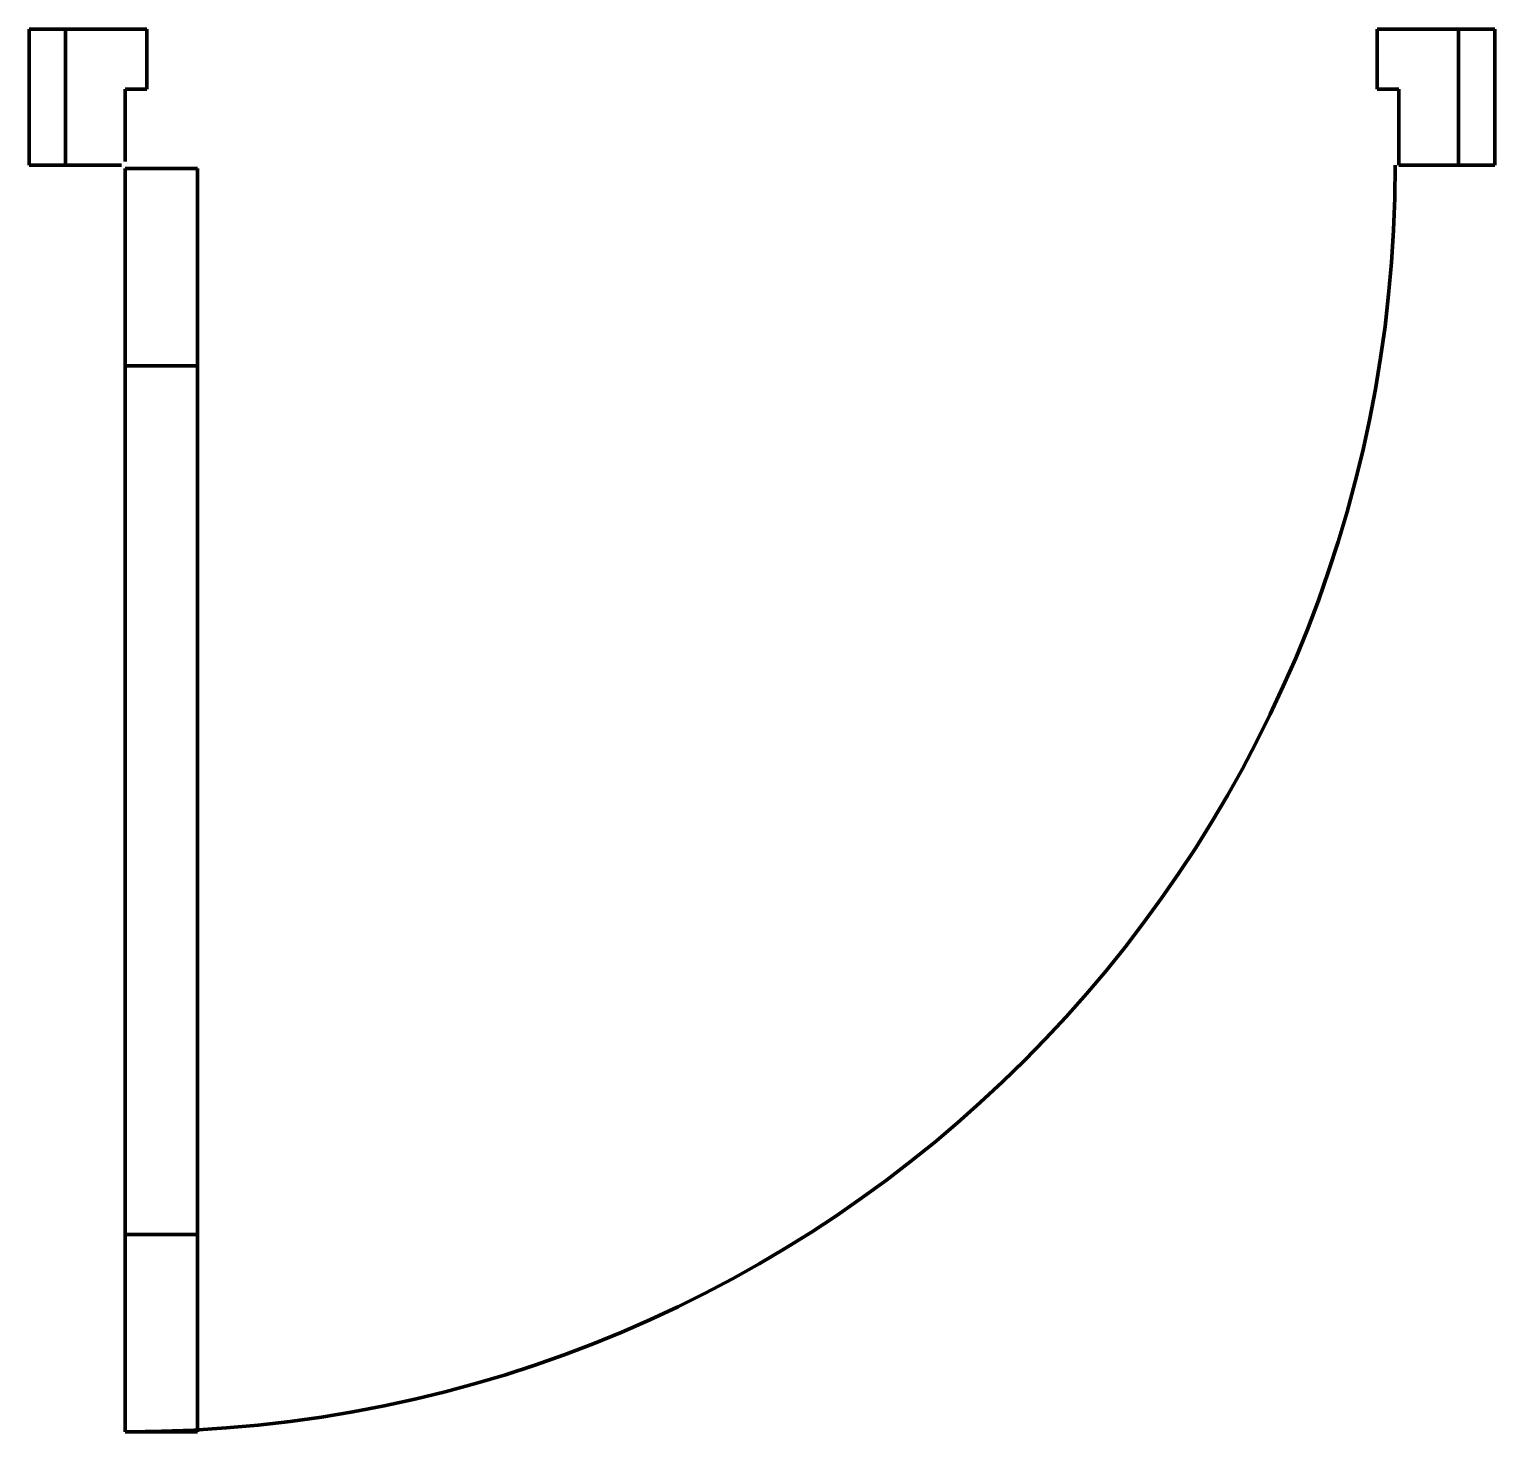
# Model space of a CAD drawing. Header units: centimetres. Extents: x -5.3 to 75.7, y -122.8 to -45.3.
import ezdxf

# ---------------------------------------------------------------- set-up
doc = ezdxf.new("R2010")
doc.units = ezdxf.units.CM
doc.layers.get('0').update_dxf_attribs({"linetype": 'CONTINUOUS', "lineweight": 0})

msp = doc.modelspace()

# ---------------------------------------------------------------- linework, layer by layer
at = {"color": 7, "linetype": 'CONTINUOUS', "lineweight": 70}
for p, q in [((-3.3, -45.344), (-5.3, -45.344)), ((-5.3, -45.344), (-5.3, -52.844)), ((-3.3, -52.844), (-3.3, -45.344)), ((-3.3, -45.344), (1.2, -45.344)), ((-3.3, -52.844), (-3.3, -45.344)), ((1.2, -45.344), (1.2, -48.644)), ((73.7, -45.344), (69.2, -45.344)), ((69.2, -45.344), (69.2, -48.644)), ((73.7, -52.844), (73.7, -45.344)), ((73.7, -45.344), (75.7, -45.344)), ((73.7, -52.844), (73.7, -45.344)), ((75.7, -45.344), (75.7, -52.844)), ((1.2, -48.644), (0, -48.644)), ((0, -48.644), (0, -52.644)), ((69.2, -48.644), (70.4, -48.644)), ((70.4, -48.644), (70.4, -52.844)), ((-5.3, -52.844), (-3.3, -52.844)), ((-0.2, -52.844), (-3.3, -52.844)), ((0, -122.844), (0, -53.044)), ((0, -53.044), (4, -53.044)), ((4, -53.044), (4, -122.844)), ((70.4, -52.844), (73.7, -52.844)), ((75.7, -52.844), (73.7, -52.844)), ((4, -63.944), (0, -63.944)), ((4, -111.944), (0, -111.944)), ((4, -122.844), (0, -122.844))]:
    msp.add_line(p, q, dxfattribs=at)
msp.add_arc((0.2, -52.844), 70, 270, 0, dxfattribs=at)

doc.saveas('drawing.dxf')
